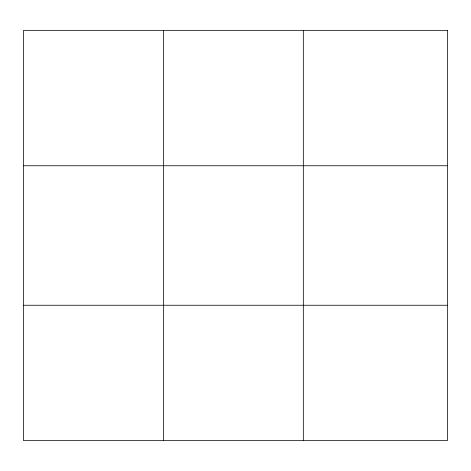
<?xml version="1.0" encoding="UTF-8"?>
<svg xmlns="http://www.w3.org/2000/svg" width="471" height="471" viewBox="0 0 471 471"><rect width="100%" height="100%" fill="white"/><g stroke="black" fill="none" stroke-linecap="round" stroke-linejoin="round"><path stroke-width="0.71" d="M163.437 30.35L163.437 440.65M303.324 30.35L303.324 440.65M23.55 165.751L447.45 165.751M23.55 305.249L447.45 305.249M447.45 30.35L447.45 440.65L23.55 440.65L23.55 30.35L447.45 30.35"/></g></svg>
